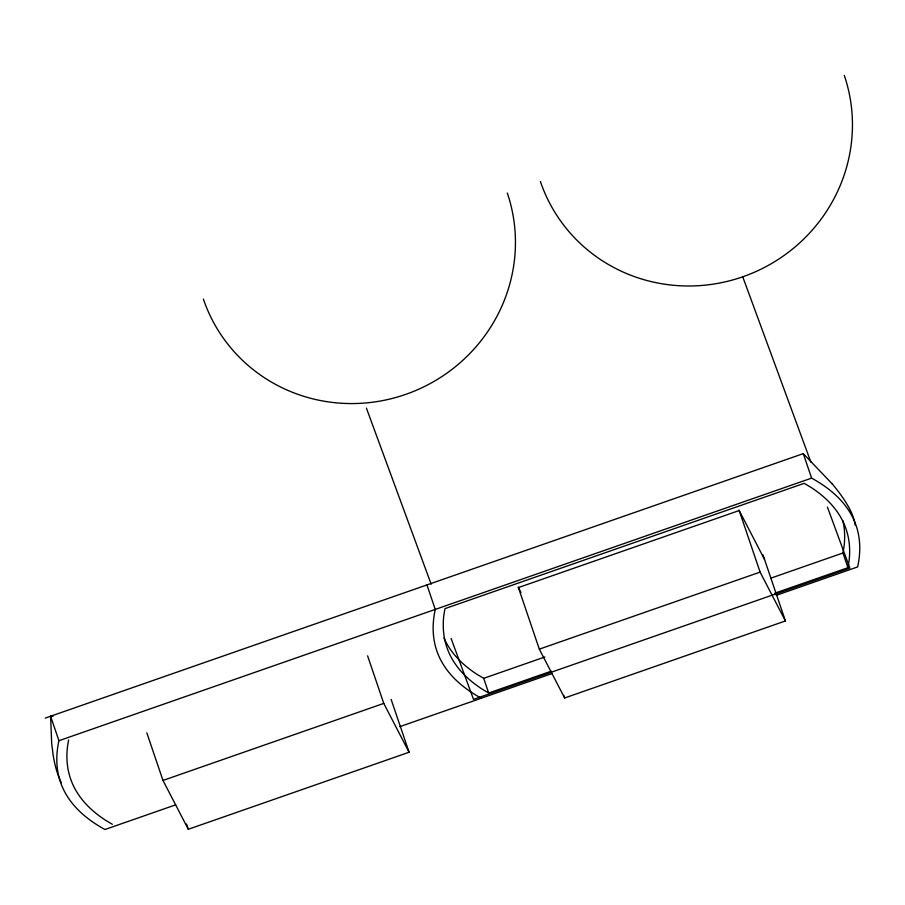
<?xml version="1.0" encoding="UTF-8"?>
<svg xmlns="http://www.w3.org/2000/svg" width="905" height="905" viewBox="0 0 905 905"><rect width="100%" height="100%" fill="white"/><g stroke="black" fill="none" stroke-linecap="round" stroke-linejoin="round"><path stroke-width="1.36" d="M68.622 739.939L67.468 746.772A1214.114 282.428 -18.8 0 0 105.557 820.258L112.356 824.308M774.759 593.216L847.94 567.695L842.951 553L844.094 546.168A1214.114 282.428 -18.8 0 0 842.849 520.624M847.94 567.695L849.082 560.862A1214.114 282.428 -18.8 0 0 810.993 487.376L804.206 483.327L444.955 608.646L443.812 615.479A1214.114 282.428 -18.8 0 0 481.901 688.965L488.689 693.015L551.224 671.205M45.25 718.095L803.278 453.631L832.238 483.915M53.078 716.296L50.612 716.217L58.927 740.709L811.604 478.123A1224.748 284.905 -18.8 0 1 857.635 566.926L776.23 595.332M162.979 780.438L383.765 703.411L409.083 752.247L188.297 829.274L162.979 780.438L146.825 732.858M539.323 649.145L760.098 572.118L785.427 620.954L564.641 697.981L539.323 649.145L518.226 587.04M443.97 638.025A1214.114 282.428 -18.8 0 0 476.901 674.27L483.7 678.331L544.901 656.973M771.094 578.069L842.951 553M175.683 804.839L104.957 829.512A1224.748 284.905 -18.8 0 1 58.927 740.709M399.886 726.625L552.027 673.546M764.51 559.392L739.193 510.544L518.407 587.571L520.997 592.583M540.398 181.52A161.045 156.531 -27.4 0 0 742.734 276.806L810.891 462.15M827.453 507.162L849.852 568.069L473.507 699.361L451.109 638.455M366.401 408.098L431.153 584.178M803.278 453.631L811.604 478.123M762.983 554.889L785.427 620.954M739.012 510.013L760.098 572.118M563.736 695.345L564.641 697.981M483.7 678.331L488.689 693.015M426.945 584.924L435.26 609.416A1224.748 284.905 -18.8 0 0 481.29 698.219M391.13 699.395L409.083 752.247M367.611 655.842L383.765 703.411M186.509 823.991L188.297 829.274M50.612 716.217L51.698 743.774L53.237 755.675A871.639 165.004 -64.6 0 0 61.291 782.689M507.32 193.059A161.045 156.531 -27.4 0 1 405.723 394.376A161.045 156.531 -27.4 0 1 203.387 299.091M844.32 75.488A161.045 156.531 -27.4 0 1 742.734 276.806M832.249 483.915A871.639 122.82 26.6 0 1 855.146 525.024"/></g></svg>
